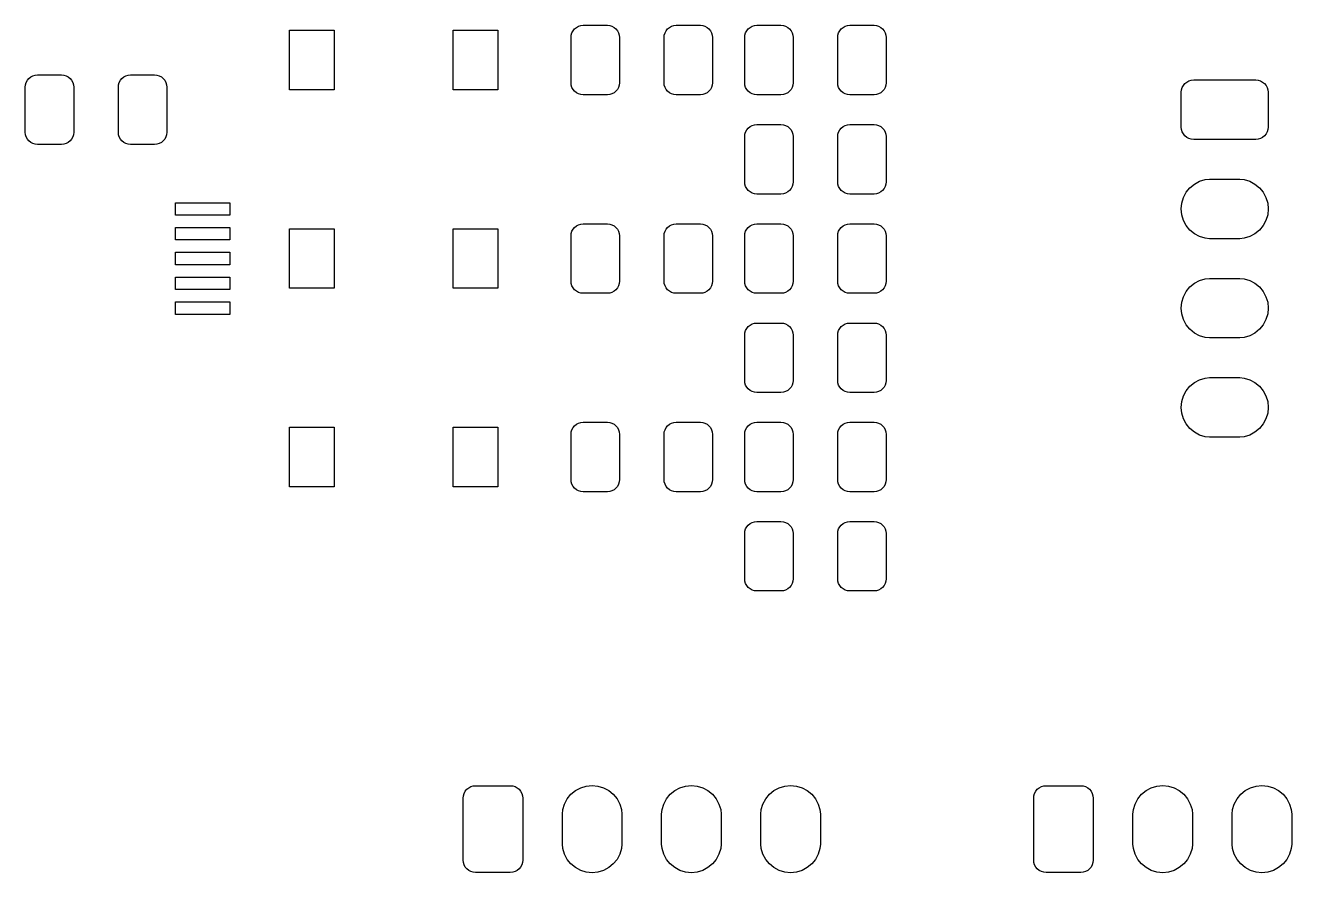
# Model space of a CAD drawing. Extents: x 1.99 to 6.84, y -5.26 to -1.59.
# Drawn here: x 4.216 to 5.22, y -2.298 to -1.626 of the extents above; entities that cross this region are included whole.
import ezdxf

# ---------------------------------------------------------------- set-up
doc = ezdxf.new("R2010")
doc.units = 0
doc.header["$MEASUREMENT"] = 0
doc.layers.add('BLACK', color=7, linetype='CONTINUOUS')

msp = doc.modelspace()

# ---------------------------------------------------------------- linework, layer by layer
at = {"layer": 'BLACK', "linetype": 'CONTINUOUS'}
for p, q in [((4.65143, -1.62879), (4.65289, -1.6276)), ((4.65289, -1.6276), (4.65455, -1.62671)), ((4.65455, -1.62671), (4.65635, -1.62617)), ((4.65635, -1.62617), (4.65822, -1.62598)), ((4.65822, -1.62598), (4.67741, -1.62598)), ((4.67741, -1.62598), (4.67928, -1.62617)), ((4.67928, -1.62617), (4.68108, -1.62671)), ((4.68108, -1.62671), (4.68274, -1.6276)), ((4.68274, -1.6276), (4.6842, -1.62879)), ((4.72525, -1.62879), (4.72671, -1.6276)), ((4.72671, -1.6276), (4.72837, -1.62671)), ((4.72837, -1.62671), (4.73017, -1.62617)), ((4.73017, -1.62617), (4.73204, -1.62598)), ((4.73204, -1.62598), (4.75123, -1.62598)), ((4.75123, -1.62598), (4.7531, -1.62617)), ((4.7531, -1.62617), (4.7549, -1.62671)), ((4.7549, -1.62671), (4.75656, -1.6276)), ((4.75656, -1.6276), (4.75802, -1.62879)), ((4.78923, -1.62879), (4.79068, -1.6276)), ((4.79068, -1.6276), (4.79234, -1.62671)), ((4.79234, -1.62671), (4.79414, -1.62617)), ((4.79414, -1.62617), (4.79601, -1.62598)), ((4.79601, -1.62598), (4.81521, -1.62598)), ((4.81521, -1.62598), (4.81708, -1.62617)), ((4.81708, -1.62617), (4.81888, -1.62671)), ((4.81888, -1.62671), (4.82054, -1.6276)), ((4.82054, -1.6276), (4.82199, -1.62879)), ((4.86305, -1.62879), (4.8645, -1.6276)), ((4.8645, -1.6276), (4.86616, -1.62671)), ((4.86616, -1.62671), (4.86796, -1.62617)), ((4.86796, -1.62617), (4.86983, -1.62598)), ((4.86983, -1.62598), (4.88903, -1.62598)), ((4.88903, -1.62598), (4.8909, -1.62617)), ((4.8909, -1.62617), (4.8927, -1.62671)), ((4.8927, -1.62671), (4.89436, -1.6276)), ((4.89436, -1.6276), (4.89581, -1.62879)), ((4.4252, -1.67717), (4.4252, -1.62992)), ((4.4252, -1.62992), (4.46063, -1.62992)), ((4.46063, -1.62992), (4.46063, -1.67717)), ((4.55512, -1.67717), (4.55512, -1.62992)), ((4.55512, -1.62992), (4.59055, -1.62992)), ((4.59055, -1.62992), (4.59055, -1.67717)), ((4.64862, -1.63558), (4.64881, -1.63371)), ((4.64862, -1.67151), (4.64862, -1.63558)), ((4.64881, -1.63371), (4.64935, -1.63191)), ((4.64935, -1.63191), (4.65024, -1.63025)), ((4.65024, -1.63025), (4.65143, -1.62879)), ((4.6842, -1.62879), (4.68539, -1.63025)), ((4.68539, -1.63025), (4.68628, -1.63191)), ((4.68628, -1.63191), (4.68682, -1.63371)), ((4.68682, -1.63371), (4.68701, -1.63558)), ((4.68701, -1.63558), (4.68701, -1.67151)), ((4.72244, -1.63558), (4.72263, -1.63371)), ((4.72244, -1.67151), (4.72244, -1.63558)), ((4.72263, -1.63371), (4.72317, -1.63191)), ((4.72317, -1.63191), (4.72406, -1.63025)), ((4.72406, -1.63025), (4.72525, -1.62879)), ((4.75802, -1.62879), (4.75921, -1.63025)), ((4.75921, -1.63025), (4.7601, -1.63191)), ((4.7601, -1.63191), (4.76064, -1.63371)), ((4.76064, -1.63371), (4.76083, -1.63558)), ((4.76083, -1.63558), (4.76083, -1.67151)), ((4.78642, -1.63558), (4.7866, -1.63371)), ((4.78642, -1.67151), (4.78642, -1.63558)), ((4.7866, -1.63371), (4.78715, -1.63191)), ((4.78715, -1.63191), (4.78803, -1.63025)), ((4.78803, -1.63025), (4.78923, -1.62879)), ((4.82199, -1.62879), (4.82319, -1.63025)), ((4.82319, -1.63025), (4.82407, -1.63191)), ((4.82407, -1.63191), (4.82462, -1.63371)), ((4.82462, -1.63371), (4.8248, -1.63558)), ((4.8248, -1.63558), (4.8248, -1.67151)), ((4.86024, -1.63558), (4.86042, -1.63371)), ((4.86024, -1.67151), (4.86024, -1.63558)), ((4.86042, -1.63371), (4.86097, -1.63191)), ((4.86097, -1.63191), (4.86185, -1.63025)), ((4.86185, -1.63025), (4.86305, -1.62879)), ((4.89581, -1.62879), (4.897, -1.63025)), ((4.897, -1.63025), (4.89789, -1.63191)), ((4.89789, -1.63191), (4.89844, -1.63371)), ((4.89844, -1.63371), (4.89862, -1.63558)), ((4.89862, -1.63558), (4.89862, -1.67151)), ((4.21836, -1.66817), (4.21982, -1.66697)), ((4.21982, -1.66697), (4.22148, -1.66608)), ((4.22148, -1.66608), (4.22328, -1.66554)), ((4.22328, -1.66554), (4.22515, -1.66535)), ((4.22515, -1.66535), (4.24434, -1.66535)), ((4.24434, -1.66535), (4.24621, -1.66554)), ((4.24621, -1.66554), (4.24801, -1.66608)), ((4.24801, -1.66608), (4.24967, -1.66697)), ((4.24967, -1.66697), (4.25113, -1.66817)), ((4.29218, -1.66817), (4.29364, -1.66697)), ((4.29364, -1.66697), (4.29529, -1.66608)), ((4.29529, -1.66608), (4.29709, -1.66554)), ((4.29709, -1.66554), (4.29897, -1.66535)), ((4.29897, -1.66535), (4.31816, -1.66535)), ((4.31816, -1.66535), (4.32003, -1.66554)), ((4.32003, -1.66554), (4.32183, -1.66608)), ((4.32183, -1.66608), (4.32349, -1.66697)), ((4.32349, -1.66697), (4.32495, -1.66817)), ((4.21555, -1.67495), (4.21574, -1.67308)), ((4.21555, -1.71088), (4.21555, -1.67495)), ((4.21574, -1.67308), (4.21628, -1.67128)), ((4.21628, -1.67128), (4.21717, -1.66962)), ((4.21717, -1.66962), (4.21836, -1.66817)), ((4.25113, -1.66817), (4.25232, -1.66962)), ((4.25232, -1.66962), (4.25321, -1.67128)), ((4.25321, -1.67128), (4.25375, -1.67308)), ((4.25375, -1.67308), (4.25394, -1.67495)), ((4.25394, -1.67495), (4.25394, -1.71088)), ((4.28937, -1.67495), (4.28955, -1.67308)), ((4.28937, -1.71088), (4.28937, -1.67495)), ((4.28955, -1.67308), (4.2901, -1.67128)), ((4.2901, -1.67128), (4.29099, -1.66962)), ((4.29099, -1.66962), (4.29218, -1.66817)), ((4.32495, -1.66817), (4.32614, -1.66962)), ((4.32614, -1.66962), (4.32703, -1.67128)), ((4.32703, -1.67128), (4.32757, -1.67308)), ((4.32757, -1.67308), (4.32776, -1.67495)), ((4.32776, -1.67495), (4.32776, -1.71088)), ((4.46063, -1.67717), (4.4252, -1.67717)), ((4.59055, -1.67717), (4.55512, -1.67717)), ((4.64881, -1.67338), (4.64862, -1.67151)), ((4.64935, -1.67518), (4.64881, -1.67338)), ((4.65024, -1.67684), (4.64935, -1.67518)), ((4.65143, -1.67829), (4.65024, -1.67684)), ((4.68539, -1.67684), (4.6842, -1.67829)), ((4.68628, -1.67518), (4.68539, -1.67684)), ((4.68682, -1.67338), (4.68628, -1.67518)), ((4.68701, -1.67151), (4.68682, -1.67338)), ((4.72263, -1.67338), (4.72244, -1.67151)), ((4.72317, -1.67518), (4.72263, -1.67338)), ((4.72406, -1.67684), (4.72317, -1.67518)), ((4.72525, -1.67829), (4.72406, -1.67684)), ((4.75921, -1.67684), (4.75802, -1.67829)), ((4.7601, -1.67518), (4.75921, -1.67684)), ((4.76064, -1.67338), (4.7601, -1.67518)), ((4.76083, -1.67151), (4.76064, -1.67338)), ((4.7866, -1.67338), (4.78642, -1.67151)), ((4.78715, -1.67518), (4.7866, -1.67338)), ((4.78803, -1.67684), (4.78715, -1.67518)), ((4.78923, -1.67829), (4.78803, -1.67684)), ((4.82319, -1.67684), (4.82199, -1.67829)), ((4.82407, -1.67518), (4.82319, -1.67684)), ((4.82462, -1.67338), (4.82407, -1.67518)), ((4.8248, -1.67151), (4.82462, -1.67338)), ((4.86042, -1.67338), (4.86024, -1.67151)), ((4.86097, -1.67518), (4.86042, -1.67338)), ((4.86185, -1.67684), (4.86097, -1.67518)), ((4.86305, -1.67829), (4.86185, -1.67684)), ((4.897, -1.67684), (4.89581, -1.67829)), ((4.89789, -1.67518), (4.897, -1.67684)), ((4.89844, -1.67338), (4.89789, -1.67518)), ((4.89862, -1.67151), (4.89844, -1.67338)), ((5.13287, -1.67913), (5.13306, -1.67721)), ((5.13306, -1.67721), (5.13362, -1.67537)), ((5.13362, -1.67537), (5.13453, -1.67367)), ((5.13453, -1.67367), (5.13576, -1.67217)), ((5.13576, -1.67217), (5.13725, -1.67095)), ((5.13725, -1.67095), (5.13895, -1.67004)), ((5.13895, -1.67004), (5.1408, -1.66948)), ((5.1408, -1.66948), (5.14272, -1.66929)), ((5.14272, -1.66929), (5.19193, -1.66929)), ((5.19193, -1.66929), (5.19385, -1.66948)), ((5.19385, -1.66948), (5.1957, -1.67004)), ((5.1957, -1.67004), (5.1974, -1.67095)), ((5.1974, -1.67095), (5.19889, -1.67217)), ((5.19889, -1.67217), (5.20011, -1.67367)), ((5.20011, -1.67367), (5.20102, -1.67537)), ((5.20102, -1.67537), (5.20158, -1.67721)), ((5.20158, -1.67721), (5.20177, -1.67913)), ((4.65289, -1.67949), (4.65143, -1.67829)), ((4.65455, -1.68037), (4.65289, -1.67949)), ((4.65635, -1.68092), (4.65455, -1.68037)), ((4.65822, -1.6811), (4.65635, -1.68092)), ((4.67741, -1.6811), (4.65822, -1.6811)), ((4.67928, -1.68092), (4.67741, -1.6811)), ((4.68108, -1.68037), (4.67928, -1.68092)), ((4.68274, -1.67949), (4.68108, -1.68037)), ((4.6842, -1.67829), (4.68274, -1.67949)), ((4.72671, -1.67949), (4.72525, -1.67829)), ((4.72837, -1.68037), (4.72671, -1.67949)), ((4.73017, -1.68092), (4.72837, -1.68037)), ((4.73204, -1.6811), (4.73017, -1.68092)), ((4.75123, -1.6811), (4.73204, -1.6811)), ((4.7531, -1.68092), (4.75123, -1.6811)), ((4.7549, -1.68037), (4.7531, -1.68092)), ((4.75656, -1.67949), (4.7549, -1.68037)), ((4.75802, -1.67829), (4.75656, -1.67949)), ((4.79068, -1.67949), (4.78923, -1.67829)), ((4.79234, -1.68037), (4.79068, -1.67949)), ((4.79414, -1.68092), (4.79234, -1.68037)), ((4.79601, -1.6811), (4.79414, -1.68092)), ((4.81521, -1.6811), (4.79601, -1.6811)), ((4.81708, -1.68092), (4.81521, -1.6811)), ((4.81888, -1.68037), (4.81708, -1.68092)), ((4.82054, -1.67949), (4.81888, -1.68037)), ((4.82199, -1.67829), (4.82054, -1.67949)), ((4.8645, -1.67949), (4.86305, -1.67829)), ((4.86616, -1.68037), (4.8645, -1.67949)), ((4.86796, -1.68092), (4.86616, -1.68037)), ((4.86983, -1.6811), (4.86796, -1.68092)), ((4.88903, -1.6811), (4.86983, -1.6811)), ((4.8909, -1.68092), (4.88903, -1.6811)), ((4.8927, -1.68037), (4.8909, -1.68092)), ((4.89436, -1.67949), (4.8927, -1.68037)), ((4.89581, -1.67829), (4.89436, -1.67949)), ((5.13287, -1.70669), (5.13287, -1.67913)), ((5.20177, -1.67913), (5.20177, -1.70669)), ((4.78803, -1.70899), (4.78923, -1.70754)), ((4.78923, -1.70754), (4.79068, -1.70634)), ((4.79068, -1.70634), (4.79234, -1.70545)), ((4.79234, -1.70545), (4.79414, -1.70491)), ((4.79414, -1.70491), (4.79601, -1.70472)), ((4.79601, -1.70472), (4.81521, -1.70472)), ((4.81521, -1.70472), (4.81708, -1.70491)), ((4.81708, -1.70491), (4.81888, -1.70545)), ((4.81888, -1.70545), (4.82054, -1.70634)), ((4.82054, -1.70634), (4.82199, -1.70754)), ((4.82199, -1.70754), (4.82319, -1.70899)), ((4.86185, -1.70899), (4.86305, -1.70754)), ((4.86305, -1.70754), (4.8645, -1.70634)), ((4.8645, -1.70634), (4.86616, -1.70545)), ((4.86616, -1.70545), (4.86796, -1.70491)), ((4.86796, -1.70491), (4.86983, -1.70472)), ((4.86983, -1.70472), (4.88903, -1.70472)), ((4.88903, -1.70472), (4.8909, -1.70491)), ((4.8909, -1.70491), (4.8927, -1.70545)), ((4.8927, -1.70545), (4.89436, -1.70634)), ((4.89436, -1.70634), (4.89581, -1.70754)), ((4.89581, -1.70754), (4.897, -1.70899)), ((5.13306, -1.70861), (5.13287, -1.70669)), ((5.20177, -1.70669), (5.20158, -1.70861)), ((4.21574, -1.71275), (4.21555, -1.71088)), ((4.21628, -1.71455), (4.21574, -1.71275)), ((4.21717, -1.71621), (4.21628, -1.71455)), ((4.21836, -1.71766), (4.21717, -1.71621)), ((4.21982, -1.71886), (4.21836, -1.71766)), ((4.25113, -1.71766), (4.24967, -1.71886)), ((4.25232, -1.71621), (4.25113, -1.71766)), ((4.25321, -1.71455), (4.25232, -1.71621)), ((4.25375, -1.71275), (4.25321, -1.71455)), ((4.25394, -1.71088), (4.25375, -1.71275)), ((4.28955, -1.71275), (4.28937, -1.71088)), ((4.2901, -1.71455), (4.28955, -1.71275)), ((4.29099, -1.71621), (4.2901, -1.71455)), ((4.29218, -1.71766), (4.29099, -1.71621)), ((4.29364, -1.71886), (4.29218, -1.71766)), ((4.32495, -1.71766), (4.32349, -1.71886)), ((4.32614, -1.71621), (4.32495, -1.71766)), ((4.32703, -1.71455), (4.32614, -1.71621)), ((4.32757, -1.71275), (4.32703, -1.71455)), ((4.32776, -1.71088), (4.32757, -1.71275)), ((4.78642, -1.71432), (4.7866, -1.71245)), ((4.78642, -1.75025), (4.78642, -1.71432)), ((4.7866, -1.71245), (4.78715, -1.71065)), ((4.78715, -1.71065), (4.78803, -1.70899)), ((4.82319, -1.70899), (4.82407, -1.71065)), ((4.82407, -1.71065), (4.82462, -1.71245)), ((4.82462, -1.71245), (4.8248, -1.71432)), ((4.8248, -1.71432), (4.8248, -1.75025)), ((4.86024, -1.71432), (4.86042, -1.71245)), ((4.86024, -1.75025), (4.86024, -1.71432)), ((4.86042, -1.71245), (4.86097, -1.71065)), ((4.86097, -1.71065), (4.86185, -1.70899)), ((4.897, -1.70899), (4.89789, -1.71065)), ((4.89789, -1.71065), (4.89844, -1.71245)), ((4.89844, -1.71245), (4.89862, -1.71432)), ((4.89862, -1.71432), (4.89862, -1.75025)), ((5.13362, -1.71046), (5.13306, -1.70861)), ((5.13453, -1.71216), (5.13362, -1.71046)), ((5.13576, -1.71365), (5.13453, -1.71216)), ((5.13725, -1.71488), (5.13576, -1.71365)), ((5.13895, -1.71579), (5.13725, -1.71488)), ((5.1408, -1.71635), (5.13895, -1.71579)), ((5.14272, -1.71654), (5.1408, -1.71635)), ((5.19193, -1.71654), (5.14272, -1.71654)), ((5.19385, -1.71635), (5.19193, -1.71654)), ((5.1957, -1.71579), (5.19385, -1.71635)), ((5.1974, -1.71488), (5.1957, -1.71579)), ((5.19889, -1.71365), (5.1974, -1.71488)), ((5.20011, -1.71216), (5.19889, -1.71365)), ((5.20102, -1.71046), (5.20011, -1.71216)), ((5.20158, -1.70861), (5.20102, -1.71046)), ((4.22148, -1.71974), (4.21982, -1.71886)), ((4.22328, -1.72029), (4.22148, -1.71974)), ((4.22515, -1.72047), (4.22328, -1.72029)), ((4.24434, -1.72047), (4.22515, -1.72047)), ((4.24621, -1.72029), (4.24434, -1.72047)), ((4.24801, -1.71974), (4.24621, -1.72029)), ((4.24967, -1.71886), (4.24801, -1.71974)), ((4.29529, -1.71974), (4.29364, -1.71886)), ((4.29709, -1.72029), (4.29529, -1.71974)), ((4.29897, -1.72047), (4.29709, -1.72029)), ((4.31816, -1.72047), (4.29897, -1.72047)), ((4.32003, -1.72029), (4.31816, -1.72047)), ((4.32183, -1.71974), (4.32003, -1.72029)), ((4.32349, -1.71886), (4.32183, -1.71974)), ((5.14741, -1.74972), (5.15187, -1.74837)), ((5.15187, -1.74837), (5.15534, -1.74803)), ((5.15534, -1.74803), (5.17931, -1.74803)), ((5.17931, -1.74803), (5.18278, -1.74837)), ((5.18278, -1.74837), (5.18723, -1.74972)), ((4.7866, -1.75212), (4.78642, -1.75025)), ((4.78715, -1.75392), (4.7866, -1.75212)), ((4.78803, -1.75558), (4.78715, -1.75392)), ((4.78923, -1.75703), (4.78803, -1.75558)), ((4.79068, -1.75823), (4.78923, -1.75703)), ((4.79234, -1.75911), (4.79068, -1.75823)), ((4.82054, -1.75823), (4.81888, -1.75911)), ((4.82199, -1.75703), (4.82054, -1.75823)), ((4.82319, -1.75558), (4.82199, -1.75703)), ((4.82407, -1.75392), (4.82319, -1.75558)), ((4.82462, -1.75212), (4.82407, -1.75392)), ((4.8248, -1.75025), (4.82462, -1.75212)), ((4.86042, -1.75212), (4.86024, -1.75025)), ((4.86097, -1.75392), (4.86042, -1.75212)), ((4.86185, -1.75558), (4.86097, -1.75392)), ((4.86305, -1.75703), (4.86185, -1.75558)), ((4.8645, -1.75823), (4.86305, -1.75703)), ((4.86616, -1.75911), (4.8645, -1.75823)), ((4.89436, -1.75823), (4.8927, -1.75911)), ((4.89581, -1.75703), (4.89436, -1.75823)), ((4.897, -1.75558), (4.89581, -1.75703)), ((4.89789, -1.75392), (4.897, -1.75558)), ((4.89844, -1.75212), (4.89789, -1.75392)), ((4.89862, -1.75025), (4.89844, -1.75212)), ((5.13457, -1.76257), (5.13676, -1.75847)), ((5.13676, -1.75847), (5.13971, -1.75487)), ((5.13971, -1.75487), (5.14331, -1.75192)), ((5.14331, -1.75192), (5.14741, -1.74972)), ((5.18723, -1.74972), (5.19134, -1.75192)), ((5.19134, -1.75192), (5.19493, -1.75487)), ((5.19493, -1.75487), (5.19789, -1.75847)), ((5.19789, -1.75847), (5.20008, -1.76257)), ((4.33465, -1.77657), (4.33465, -1.76673)), ((4.33465, -1.76673), (4.37795, -1.76673)), ((4.37795, -1.76673), (4.37795, -1.77657)), ((4.79414, -1.75966), (4.79234, -1.75911)), ((4.79601, -1.75984), (4.79414, -1.75966)), ((4.81521, -1.75984), (4.79601, -1.75984)), ((4.81708, -1.75966), (4.81521, -1.75984)), ((4.81888, -1.75911), (4.81708, -1.75966)), ((4.86796, -1.75966), (4.86616, -1.75911)), ((4.86983, -1.75984), (4.86796, -1.75966)), ((4.88903, -1.75984), (4.86983, -1.75984)), ((4.8909, -1.75966), (4.88903, -1.75984)), ((4.8927, -1.75911), (4.8909, -1.75966)), ((5.13276, -1.77165), (5.13322, -1.76702)), ((5.13322, -1.76702), (5.13457, -1.76257)), ((5.20008, -1.76257), (5.20143, -1.76702)), ((5.20143, -1.76702), (5.20189, -1.77165)), ((4.37795, -1.77657), (4.33465, -1.77657)), ((5.13322, -1.77628), (5.13276, -1.77165)), ((5.13457, -1.78074), (5.13322, -1.77628)), ((5.20143, -1.77628), (5.20008, -1.78074)), ((5.20189, -1.77165), (5.20143, -1.77628)), ((4.33465, -1.79626), (4.33465, -1.78642)), ((4.33465, -1.78642), (4.37795, -1.78642)), ((4.37795, -1.78642), (4.37795, -1.79626)), ((4.4252, -1.83465), (4.4252, -1.7874)), ((4.4252, -1.7874), (4.46063, -1.7874)), ((4.46063, -1.7874), (4.46063, -1.83465)), ((4.55512, -1.83465), (4.55512, -1.7874)), ((4.55512, -1.7874), (4.59055, -1.7874)), ((4.59055, -1.7874), (4.59055, -1.83465)), ((4.64935, -1.78939), (4.65024, -1.78773)), ((4.65024, -1.78773), (4.65143, -1.78628)), ((4.65143, -1.78628), (4.65289, -1.78508)), ((4.65289, -1.78508), (4.65455, -1.7842)), ((4.65455, -1.7842), (4.65635, -1.78365)), ((4.65635, -1.78365), (4.65822, -1.78346)), ((4.65822, -1.78346), (4.67741, -1.78346)), ((4.67741, -1.78346), (4.67928, -1.78365)), ((4.67928, -1.78365), (4.68108, -1.7842)), ((4.68108, -1.7842), (4.68274, -1.78508)), ((4.68274, -1.78508), (4.6842, -1.78628)), ((4.6842, -1.78628), (4.68539, -1.78773)), ((4.68539, -1.78773), (4.68628, -1.78939)), ((4.72317, -1.78939), (4.72406, -1.78773)), ((4.72406, -1.78773), (4.72525, -1.78628)), ((4.72525, -1.78628), (4.72671, -1.78508)), ((4.72671, -1.78508), (4.72837, -1.7842)), ((4.72837, -1.7842), (4.73017, -1.78365)), ((4.73017, -1.78365), (4.73204, -1.78346)), ((4.73204, -1.78346), (4.75123, -1.78346)), ((4.75123, -1.78346), (4.7531, -1.78365)), ((4.7531, -1.78365), (4.7549, -1.7842)), ((4.7549, -1.7842), (4.75656, -1.78508)), ((4.75656, -1.78508), (4.75802, -1.78628)), ((4.75802, -1.78628), (4.75921, -1.78773)), ((4.75921, -1.78773), (4.7601, -1.78939)), ((4.78715, -1.78939), (4.78803, -1.78773)), ((4.78803, -1.78773), (4.78923, -1.78628)), ((4.78923, -1.78628), (4.79068, -1.78508)), ((4.79068, -1.78508), (4.79234, -1.7842)), ((4.79234, -1.7842), (4.79414, -1.78365)), ((4.79414, -1.78365), (4.79601, -1.78346)), ((4.79601, -1.78346), (4.81521, -1.78346)), ((4.81521, -1.78346), (4.81708, -1.78365)), ((4.81708, -1.78365), (4.81888, -1.7842)), ((4.81888, -1.7842), (4.82054, -1.78508)), ((4.82054, -1.78508), (4.82199, -1.78628)), ((4.82199, -1.78628), (4.82319, -1.78773)), ((4.82319, -1.78773), (4.82407, -1.78939)), ((4.86097, -1.78939), (4.86185, -1.78773)), ((4.86185, -1.78773), (4.86305, -1.78628)), ((4.86305, -1.78628), (4.8645, -1.78508)), ((4.8645, -1.78508), (4.86616, -1.7842)), ((4.86616, -1.7842), (4.86796, -1.78365)), ((4.86796, -1.78365), (4.86983, -1.78346)), ((4.86983, -1.78346), (4.88903, -1.78346)), ((4.88903, -1.78346), (4.8909, -1.78365)), ((4.8909, -1.78365), (4.8927, -1.7842)), ((4.8927, -1.7842), (4.89436, -1.78508)), ((4.89436, -1.78508), (4.89581, -1.78628)), ((4.89581, -1.78628), (4.897, -1.78773)), ((4.897, -1.78773), (4.89789, -1.78939)), ((5.13676, -1.78484), (5.13457, -1.78074)), ((5.13971, -1.78844), (5.13676, -1.78484)), ((5.14331, -1.79139), (5.13971, -1.78844)), ((5.19493, -1.78844), (5.19134, -1.79139)), ((5.19789, -1.78484), (5.19493, -1.78844)), ((5.20008, -1.78074), (5.19789, -1.78484)), ((4.37795, -1.79626), (4.33465, -1.79626)), ((4.64862, -1.79306), (4.64881, -1.79119)), ((4.64862, -1.82899), (4.64862, -1.79306)), ((4.64881, -1.79119), (4.64935, -1.78939)), ((4.68628, -1.78939), (4.68682, -1.79119)), ((4.68682, -1.79119), (4.68701, -1.79306)), ((4.68701, -1.79306), (4.68701, -1.82899)), ((4.72244, -1.79306), (4.72263, -1.79119)), ((4.72244, -1.82899), (4.72244, -1.79306)), ((4.72263, -1.79119), (4.72317, -1.78939)), ((4.7601, -1.78939), (4.76064, -1.79119)), ((4.76064, -1.79119), (4.76083, -1.79306)), ((4.76083, -1.79306), (4.76083, -1.82899)), ((4.78642, -1.79306), (4.7866, -1.79119)), ((4.78642, -1.82899), (4.78642, -1.79306)), ((4.7866, -1.79119), (4.78715, -1.78939)), ((4.82407, -1.78939), (4.82462, -1.79119)), ((4.82462, -1.79119), (4.8248, -1.79306)), ((4.8248, -1.79306), (4.8248, -1.82899)), ((4.86024, -1.79306), (4.86042, -1.79119)), ((4.86024, -1.82899), (4.86024, -1.79306)), ((4.86042, -1.79119), (4.86097, -1.78939)), ((4.89789, -1.78939), (4.89844, -1.79119)), ((4.89844, -1.79119), (4.89862, -1.79306)), ((4.89862, -1.79306), (4.89862, -1.82899)), ((5.14741, -1.79358), (5.14331, -1.79139)), ((5.15187, -1.79493), (5.14741, -1.79358)), ((5.15534, -1.79528), (5.15187, -1.79493)), ((5.17931, -1.79528), (5.15534, -1.79528)), ((5.18278, -1.79493), (5.17931, -1.79528)), ((5.18723, -1.79358), (5.18278, -1.79493)), ((5.19134, -1.79139), (5.18723, -1.79358)), ((4.33465, -1.81594), (4.33465, -1.8061)), ((4.33465, -1.8061), (4.37795, -1.8061)), ((4.37795, -1.8061), (4.37795, -1.81594)), ((4.37795, -1.81594), (4.33465, -1.81594)), ((4.33465, -1.83563), (4.33465, -1.82579)), ((4.33465, -1.82579), (4.37795, -1.82579)), ((4.37795, -1.82579), (4.37795, -1.83563)), ((5.14331, -1.83066), (5.14741, -1.82846)), ((5.14741, -1.82846), (5.15187, -1.82711)), ((5.15187, -1.82711), (5.15534, -1.82677)), ((5.15534, -1.82677), (5.17931, -1.82677)), ((5.17931, -1.82677), (5.18278, -1.82711)), ((5.18278, -1.82711), (5.18723, -1.82846)), ((5.18723, -1.82846), (5.19134, -1.83066)), ((4.37795, -1.83563), (4.33465, -1.83563)), ((4.46063, -1.83465), (4.4252, -1.83465)), ((4.59055, -1.83465), (4.55512, -1.83465)), ((4.64881, -1.83086), (4.64862, -1.82899)), ((4.64935, -1.83266), (4.64881, -1.83086)), ((4.65024, -1.83432), (4.64935, -1.83266)), ((4.65143, -1.83577), (4.65024, -1.83432)), ((4.65289, -1.83697), (4.65143, -1.83577)), ((4.65455, -1.83785), (4.65289, -1.83697)), ((4.65635, -1.8384), (4.65455, -1.83785)), ((4.65822, -1.83858), (4.65635, -1.8384)), ((4.67741, -1.83858), (4.65822, -1.83858)), ((4.67928, -1.8384), (4.67741, -1.83858)), ((4.68108, -1.83785), (4.67928, -1.8384)), ((4.68274, -1.83697), (4.68108, -1.83785)), ((4.6842, -1.83577), (4.68274, -1.83697)), ((4.68539, -1.83432), (4.6842, -1.83577)), ((4.68628, -1.83266), (4.68539, -1.83432)), ((4.68682, -1.83086), (4.68628, -1.83266)), ((4.68701, -1.82899), (4.68682, -1.83086)), ((4.72263, -1.83086), (4.72244, -1.82899)), ((4.72317, -1.83266), (4.72263, -1.83086)), ((4.72406, -1.83432), (4.72317, -1.83266)), ((4.72525, -1.83577), (4.72406, -1.83432)), ((4.72671, -1.83697), (4.72525, -1.83577)), ((4.72837, -1.83785), (4.72671, -1.83697)), ((4.73017, -1.8384), (4.72837, -1.83785)), ((4.73204, -1.83858), (4.73017, -1.8384)), ((4.75123, -1.83858), (4.73204, -1.83858)), ((4.7531, -1.8384), (4.75123, -1.83858)), ((4.7549, -1.83785), (4.7531, -1.8384)), ((4.75656, -1.83697), (4.7549, -1.83785)), ((4.75802, -1.83577), (4.75656, -1.83697)), ((4.75921, -1.83432), (4.75802, -1.83577)), ((4.7601, -1.83266), (4.75921, -1.83432)), ((4.76064, -1.83086), (4.7601, -1.83266)), ((4.76083, -1.82899), (4.76064, -1.83086)), ((4.7866, -1.83086), (4.78642, -1.82899)), ((4.78715, -1.83266), (4.7866, -1.83086)), ((4.78803, -1.83432), (4.78715, -1.83266)), ((4.78923, -1.83577), (4.78803, -1.83432)), ((4.79068, -1.83697), (4.78923, -1.83577)), ((4.79234, -1.83785), (4.79068, -1.83697)), ((4.79414, -1.8384), (4.79234, -1.83785)), ((4.79601, -1.83858), (4.79414, -1.8384)), ((4.81521, -1.83858), (4.79601, -1.83858)), ((4.81708, -1.8384), (4.81521, -1.83858)), ((4.81888, -1.83785), (4.81708, -1.8384)), ((4.82054, -1.83697), (4.81888, -1.83785)), ((4.82199, -1.83577), (4.82054, -1.83697)), ((4.82319, -1.83432), (4.82199, -1.83577)), ((4.82407, -1.83266), (4.82319, -1.83432)), ((4.82462, -1.83086), (4.82407, -1.83266)), ((4.8248, -1.82899), (4.82462, -1.83086)), ((4.86042, -1.83086), (4.86024, -1.82899)), ((4.86097, -1.83266), (4.86042, -1.83086)), ((4.86185, -1.83432), (4.86097, -1.83266)), ((4.86305, -1.83577), (4.86185, -1.83432)), ((4.8645, -1.83697), (4.86305, -1.83577)), ((4.86616, -1.83785), (4.8645, -1.83697)), ((4.86796, -1.8384), (4.86616, -1.83785)), ((4.86983, -1.83858), (4.86796, -1.8384)), ((4.88903, -1.83858), (4.86983, -1.83858)), ((4.8909, -1.8384), (4.88903, -1.83858)), ((4.8927, -1.83785), (4.8909, -1.8384)), ((4.89436, -1.83697), (4.8927, -1.83785)), ((4.89581, -1.83577), (4.89436, -1.83697)), ((4.897, -1.83432), (4.89581, -1.83577)), ((4.89789, -1.83266), (4.897, -1.83432)), ((4.89844, -1.83086), (4.89789, -1.83266)), ((4.89862, -1.82899), (4.89844, -1.83086)), ((5.13457, -1.84131), (5.13676, -1.83721)), ((5.13676, -1.83721), (5.13971, -1.83361)), ((5.13971, -1.83361), (5.14331, -1.83066)), ((5.19134, -1.83066), (5.19493, -1.83361)), ((5.19493, -1.83361), (5.19789, -1.83721)), ((5.19789, -1.83721), (5.20008, -1.84131)), ((4.33465, -1.85531), (4.33465, -1.84547)), ((4.33465, -1.84547), (4.37795, -1.84547)), ((4.37795, -1.84547), (4.37795, -1.85531)), ((5.13276, -1.85039), (5.13322, -1.84576)), ((5.13322, -1.84576), (5.13457, -1.84131)), ((5.20008, -1.84131), (5.20143, -1.84576)), ((5.20143, -1.84576), (5.20189, -1.85039)), ((4.37795, -1.85531), (4.33465, -1.85531)), ((5.13322, -1.85502), (5.13276, -1.85039)), ((5.13457, -1.85948), (5.13322, -1.85502)), ((5.20143, -1.85502), (5.20008, -1.85948)), ((5.20189, -1.85039), (5.20143, -1.85502)), ((4.7866, -1.86993), (4.78715, -1.86813)), ((4.78715, -1.86813), (4.78803, -1.86647)), ((4.78803, -1.86647), (4.78923, -1.86502)), ((4.78923, -1.86502), (4.79068, -1.86382)), ((4.79068, -1.86382), (4.79234, -1.86294)), ((4.79234, -1.86294), (4.79414, -1.86239)), ((4.79414, -1.86239), (4.79601, -1.8622)), ((4.79601, -1.8622), (4.81521, -1.8622)), ((4.81521, -1.8622), (4.81708, -1.86239)), ((4.81708, -1.86239), (4.81888, -1.86294)), ((4.81888, -1.86294), (4.82054, -1.86382)), ((4.82054, -1.86382), (4.82199, -1.86502)), ((4.82199, -1.86502), (4.82319, -1.86647)), ((4.82319, -1.86647), (4.82407, -1.86813)), ((4.82407, -1.86813), (4.82462, -1.86993)), ((4.86042, -1.86993), (4.86097, -1.86813)), ((4.86097, -1.86813), (4.86185, -1.86647)), ((4.86185, -1.86647), (4.86305, -1.86502)), ((4.86305, -1.86502), (4.8645, -1.86382)), ((4.8645, -1.86382), (4.86616, -1.86294)), ((4.86616, -1.86294), (4.86796, -1.86239)), ((4.86796, -1.86239), (4.86983, -1.8622)), ((4.86983, -1.8622), (4.88903, -1.8622)), ((4.88903, -1.8622), (4.8909, -1.86239)), ((4.8909, -1.86239), (4.8927, -1.86294)), ((4.8927, -1.86294), (4.89436, -1.86382)), ((4.89436, -1.86382), (4.89581, -1.86502)), ((4.89581, -1.86502), (4.897, -1.86647)), ((4.897, -1.86647), (4.89789, -1.86813)), ((4.89789, -1.86813), (4.89844, -1.86993)), ((5.13676, -1.86358), (5.13457, -1.85948)), ((5.13971, -1.86718), (5.13676, -1.86358)), ((5.14331, -1.87013), (5.13971, -1.86718)), ((5.19493, -1.86718), (5.19134, -1.87013)), ((5.19789, -1.86358), (5.19493, -1.86718)), ((5.20008, -1.85948), (5.19789, -1.86358)), ((4.78642, -1.8718), (4.7866, -1.86993)), ((4.78642, -1.90773), (4.78642, -1.8718)), ((4.82462, -1.86993), (4.8248, -1.8718)), ((4.8248, -1.8718), (4.8248, -1.90773)), ((4.86024, -1.8718), (4.86042, -1.86993)), ((4.86024, -1.90773), (4.86024, -1.8718)), ((4.89844, -1.86993), (4.89862, -1.8718)), ((4.89862, -1.8718), (4.89862, -1.90773)), ((5.14741, -1.87232), (5.14331, -1.87013)), ((5.15187, -1.87367), (5.14741, -1.87232)), ((5.15534, -1.87402), (5.15187, -1.87367)), ((5.17931, -1.87402), (5.15534, -1.87402)), ((5.18278, -1.87367), (5.17931, -1.87402)), ((5.18723, -1.87232), (5.18278, -1.87367)), ((5.19134, -1.87013), (5.18723, -1.87232)), ((4.7866, -1.9096), (4.78642, -1.90773)), ((4.8248, -1.90773), (4.82462, -1.9096)), ((4.86042, -1.9096), (4.86024, -1.90773)), ((4.89862, -1.90773), (4.89844, -1.9096)), ((5.14331, -1.9094), (5.14741, -1.9072)), ((5.14741, -1.9072), (5.15187, -1.90585)), ((5.15187, -1.90585), (5.15534, -1.90551)), ((5.15534, -1.90551), (5.17931, -1.90551)), ((5.17931, -1.90551), (5.18278, -1.90585)), ((5.18278, -1.90585), (5.18723, -1.9072)), ((5.18723, -1.9072), (5.19134, -1.9094)), ((4.78715, -1.9114), (4.7866, -1.9096)), ((4.78803, -1.91306), (4.78715, -1.9114)), ((4.78923, -1.91451), (4.78803, -1.91306)), ((4.79068, -1.91571), (4.78923, -1.91451)), ((4.79234, -1.91659), (4.79068, -1.91571)), ((4.79414, -1.91714), (4.79234, -1.91659)), ((4.79601, -1.91732), (4.79414, -1.91714)), ((4.81521, -1.91732), (4.79601, -1.91732)), ((4.81708, -1.91714), (4.81521, -1.91732)), ((4.81888, -1.91659), (4.81708, -1.91714)), ((4.82054, -1.91571), (4.81888, -1.91659)), ((4.82199, -1.91451), (4.82054, -1.91571)), ((4.82319, -1.91306), (4.82199, -1.91451)), ((4.82407, -1.9114), (4.82319, -1.91306)), ((4.82462, -1.9096), (4.82407, -1.9114)), ((4.86097, -1.9114), (4.86042, -1.9096)), ((4.86185, -1.91306), (4.86097, -1.9114)), ((4.86305, -1.91451), (4.86185, -1.91306)), ((4.8645, -1.91571), (4.86305, -1.91451)), ((4.86616, -1.91659), (4.8645, -1.91571)), ((4.86796, -1.91714), (4.86616, -1.91659)), ((4.86983, -1.91732), (4.86796, -1.91714)), ((4.88903, -1.91732), (4.86983, -1.91732)), ((4.8909, -1.91714), (4.88903, -1.91732)), ((4.8927, -1.91659), (4.8909, -1.91714)), ((4.89436, -1.91571), (4.8927, -1.91659)), ((4.89581, -1.91451), (4.89436, -1.91571)), ((4.897, -1.91306), (4.89581, -1.91451)), ((4.89789, -1.9114), (4.897, -1.91306)), ((4.89844, -1.9096), (4.89789, -1.9114)), ((5.13457, -1.92005), (5.13676, -1.91595)), ((5.13676, -1.91595), (5.13971, -1.91235)), ((5.13971, -1.91235), (5.14331, -1.9094)), ((5.19134, -1.9094), (5.19493, -1.91235)), ((5.19493, -1.91235), (5.19789, -1.91595)), ((5.19789, -1.91595), (5.20008, -1.92005)), ((5.13276, -1.92913), (5.13322, -1.9245)), ((5.13322, -1.93376), (5.13276, -1.92913)), ((5.13322, -1.9245), (5.13457, -1.92005)), ((5.20008, -1.92005), (5.20143, -1.9245)), ((5.20143, -1.9245), (5.20189, -1.92913)), ((5.20189, -1.92913), (5.20143, -1.93376)), ((5.13457, -1.93822), (5.13322, -1.93376)), ((5.13676, -1.94232), (5.13457, -1.93822)), ((5.20008, -1.93822), (5.19789, -1.94232)), ((5.20143, -1.93376), (5.20008, -1.93822)), ((4.4252, -1.99213), (4.4252, -1.94488)), ((4.4252, -1.94488), (4.46063, -1.94488)), ((4.46063, -1.94488), (4.46063, -1.99213)), ((4.55512, -1.99213), (4.55512, -1.94488)), ((4.55512, -1.94488), (4.59055, -1.94488)), ((4.59055, -1.94488), (4.59055, -1.99213)), ((4.64862, -1.95054), (4.64881, -1.94867)), ((4.64881, -1.94867), (4.64935, -1.94687)), ((4.64935, -1.94687), (4.65024, -1.94521)), ((4.65024, -1.94521), (4.65143, -1.94376)), ((4.65143, -1.94376), (4.65289, -1.94256)), ((4.65289, -1.94256), (4.65455, -1.94168)), ((4.65455, -1.94168), (4.65635, -1.94113)), ((4.65635, -1.94113), (4.65822, -1.94094)), ((4.65822, -1.94094), (4.67741, -1.94094)), ((4.67741, -1.94094), (4.67928, -1.94113)), ((4.67928, -1.94113), (4.68108, -1.94168)), ((4.68108, -1.94168), (4.68274, -1.94256)), ((4.68274, -1.94256), (4.6842, -1.94376)), ((4.6842, -1.94376), (4.68539, -1.94521)), ((4.68539, -1.94521), (4.68628, -1.94687)), ((4.68628, -1.94687), (4.68682, -1.94867)), ((4.68682, -1.94867), (4.68701, -1.95054)), ((4.72244, -1.95054), (4.72263, -1.94867)), ((4.72263, -1.94867), (4.72317, -1.94687)), ((4.72317, -1.94687), (4.72406, -1.94521)), ((4.72406, -1.94521), (4.72525, -1.94376)), ((4.72525, -1.94376), (4.72671, -1.94256)), ((4.72671, -1.94256), (4.72837, -1.94168)), ((4.72837, -1.94168), (4.73017, -1.94113)), ((4.73017, -1.94113), (4.73204, -1.94094)), ((4.73204, -1.94094), (4.75123, -1.94094)), ((4.75123, -1.94094), (4.7531, -1.94113)), ((4.7531, -1.94113), (4.7549, -1.94168)), ((4.7549, -1.94168), (4.75656, -1.94256)), ((4.75656, -1.94256), (4.75802, -1.94376)), ((4.75802, -1.94376), (4.75921, -1.94521)), ((4.75921, -1.94521), (4.7601, -1.94687)), ((4.7601, -1.94687), (4.76064, -1.94867)), ((4.76064, -1.94867), (4.76083, -1.95054)), ((4.78642, -1.95054), (4.7866, -1.94867)), ((4.7866, -1.94867), (4.78715, -1.94687)), ((4.78715, -1.94687), (4.78803, -1.94521)), ((4.78803, -1.94521), (4.78923, -1.94376)), ((4.78923, -1.94376), (4.79068, -1.94256)), ((4.79068, -1.94256), (4.79234, -1.94168)), ((4.79234, -1.94168), (4.79414, -1.94113)), ((4.79414, -1.94113), (4.79601, -1.94094)), ((4.79601, -1.94094), (4.81521, -1.94094)), ((4.81521, -1.94094), (4.81708, -1.94113)), ((4.81708, -1.94113), (4.81888, -1.94168)), ((4.81888, -1.94168), (4.82054, -1.94256)), ((4.82054, -1.94256), (4.82199, -1.94376)), ((4.82199, -1.94376), (4.82319, -1.94521)), ((4.82319, -1.94521), (4.82407, -1.94687)), ((4.82407, -1.94687), (4.82462, -1.94867)), ((4.82462, -1.94867), (4.8248, -1.95054)), ((4.86024, -1.95054), (4.86042, -1.94867)), ((4.86042, -1.94867), (4.86097, -1.94687)), ((4.86097, -1.94687), (4.86185, -1.94521)), ((4.86185, -1.94521), (4.86305, -1.94376)), ((4.86305, -1.94376), (4.8645, -1.94256)), ((4.8645, -1.94256), (4.86616, -1.94168)), ((4.86616, -1.94168), (4.86796, -1.94113)), ((4.86796, -1.94113), (4.86983, -1.94094)), ((4.86983, -1.94094), (4.88903, -1.94094)), ((4.88903, -1.94094), (4.8909, -1.94113)), ((4.8909, -1.94113), (4.8927, -1.94168)), ((4.8927, -1.94168), (4.89436, -1.94256)), ((4.89436, -1.94256), (4.89581, -1.94376)), ((4.89581, -1.94376), (4.897, -1.94521)), ((4.897, -1.94521), (4.89789, -1.94687)), ((4.89789, -1.94687), (4.89844, -1.94867)), ((4.89844, -1.94867), (4.89862, -1.95054)), ((5.13971, -1.94592), (5.13676, -1.94232)), ((5.14331, -1.94887), (5.13971, -1.94592)), ((5.14741, -1.95106), (5.14331, -1.94887)), ((5.19134, -1.94887), (5.18723, -1.95106)), ((5.19493, -1.94592), (5.19134, -1.94887)), ((5.19789, -1.94232), (5.19493, -1.94592)), ((4.64862, -1.98647), (4.64862, -1.95054)), ((4.68701, -1.95054), (4.68701, -1.98647)), ((4.72244, -1.98647), (4.72244, -1.95054)), ((4.76083, -1.95054), (4.76083, -1.98647)), ((4.78642, -1.98647), (4.78642, -1.95054)), ((4.8248, -1.95054), (4.8248, -1.98647)), ((4.86024, -1.98647), (4.86024, -1.95054)), ((4.89862, -1.95054), (4.89862, -1.98647)), ((5.15187, -1.95241), (5.14741, -1.95106)), ((5.15534, -1.95276), (5.15187, -1.95241)), ((5.17931, -1.95276), (5.15534, -1.95276)), ((5.18278, -1.95241), (5.17931, -1.95276)), ((5.18723, -1.95106), (5.18278, -1.95241)), ((4.64881, -1.98834), (4.64862, -1.98647)), ((4.64935, -1.99014), (4.64881, -1.98834)), ((4.68682, -1.98834), (4.68628, -1.99014)), ((4.68701, -1.98647), (4.68682, -1.98834)), ((4.72263, -1.98834), (4.72244, -1.98647)), ((4.72317, -1.99014), (4.72263, -1.98834)), ((4.76064, -1.98834), (4.7601, -1.99014)), ((4.76083, -1.98647), (4.76064, -1.98834)), ((4.7866, -1.98834), (4.78642, -1.98647)), ((4.78715, -1.99014), (4.7866, -1.98834)), ((4.82462, -1.98834), (4.82407, -1.99014)), ((4.8248, -1.98647), (4.82462, -1.98834)), ((4.86042, -1.98834), (4.86024, -1.98647)), ((4.86097, -1.99014), (4.86042, -1.98834)), ((4.89844, -1.98834), (4.89789, -1.99014)), ((4.89862, -1.98647), (4.89844, -1.98834)), ((4.46063, -1.99213), (4.4252, -1.99213)), ((4.59055, -1.99213), (4.55512, -1.99213)), ((4.65024, -1.9918), (4.64935, -1.99014)), ((4.65143, -1.99325), (4.65024, -1.9918)), ((4.65289, -1.99445), (4.65143, -1.99325)), ((4.65455, -1.99533), (4.65289, -1.99445)), ((4.65635, -1.99588), (4.65455, -1.99533)), ((4.65822, -1.99606), (4.65635, -1.99588)), ((4.67741, -1.99606), (4.65822, -1.99606)), ((4.67928, -1.99588), (4.67741, -1.99606)), ((4.68108, -1.99533), (4.67928, -1.99588)), ((4.68274, -1.99445), (4.68108, -1.99533)), ((4.6842, -1.99325), (4.68274, -1.99445)), ((4.68539, -1.9918), (4.6842, -1.99325)), ((4.68628, -1.99014), (4.68539, -1.9918)), ((4.72406, -1.9918), (4.72317, -1.99014)), ((4.72525, -1.99325), (4.72406, -1.9918)), ((4.72671, -1.99445), (4.72525, -1.99325)), ((4.72837, -1.99533), (4.72671, -1.99445)), ((4.73017, -1.99588), (4.72837, -1.99533)), ((4.73204, -1.99606), (4.73017, -1.99588)), ((4.75123, -1.99606), (4.73204, -1.99606)), ((4.7531, -1.99588), (4.75123, -1.99606)), ((4.7549, -1.99533), (4.7531, -1.99588)), ((4.75656, -1.99445), (4.7549, -1.99533)), ((4.75802, -1.99325), (4.75656, -1.99445)), ((4.75921, -1.9918), (4.75802, -1.99325)), ((4.7601, -1.99014), (4.75921, -1.9918)), ((4.78803, -1.9918), (4.78715, -1.99014)), ((4.78923, -1.99325), (4.78803, -1.9918)), ((4.79068, -1.99445), (4.78923, -1.99325)), ((4.79234, -1.99533), (4.79068, -1.99445)), ((4.79414, -1.99588), (4.79234, -1.99533)), ((4.79601, -1.99606), (4.79414, -1.99588)), ((4.81521, -1.99606), (4.79601, -1.99606)), ((4.81708, -1.99588), (4.81521, -1.99606)), ((4.81888, -1.99533), (4.81708, -1.99588)), ((4.82054, -1.99445), (4.81888, -1.99533)), ((4.82199, -1.99325), (4.82054, -1.99445)), ((4.82319, -1.9918), (4.82199, -1.99325)), ((4.82407, -1.99014), (4.82319, -1.9918)), ((4.86185, -1.9918), (4.86097, -1.99014)), ((4.86305, -1.99325), (4.86185, -1.9918)), ((4.8645, -1.99445), (4.86305, -1.99325)), ((4.86616, -1.99533), (4.8645, -1.99445)), ((4.86796, -1.99588), (4.86616, -1.99533)), ((4.86983, -1.99606), (4.86796, -1.99588)), ((4.88903, -1.99606), (4.86983, -1.99606)), ((4.8909, -1.99588), (4.88903, -1.99606)), ((4.8927, -1.99533), (4.8909, -1.99588)), ((4.89436, -1.99445), (4.8927, -1.99533)), ((4.89581, -1.99325), (4.89436, -1.99445)), ((4.897, -1.9918), (4.89581, -1.99325)), ((4.89789, -1.99014), (4.897, -1.9918)), ((4.79234, -2.02042), (4.79414, -2.01987)), ((4.79414, -2.01987), (4.79601, -2.01969)), ((4.79601, -2.01969), (4.81521, -2.01969)), ((4.81521, -2.01969), (4.81708, -2.01987)), ((4.81708, -2.01987), (4.81888, -2.02042)), ((4.86616, -2.02042), (4.86796, -2.01987)), ((4.86796, -2.01987), (4.86983, -2.01969)), ((4.86983, -2.01969), (4.88903, -2.01969)), ((4.88903, -2.01969), (4.8909, -2.01987)), ((4.8909, -2.01987), (4.8927, -2.02042)), ((4.78642, -2.02928), (4.7866, -2.02741)), ((4.78642, -2.06521), (4.78642, -2.02928)), ((4.7866, -2.02741), (4.78715, -2.02561)), ((4.78715, -2.02561), (4.78803, -2.02395)), ((4.78803, -2.02395), (4.78923, -2.0225)), ((4.78923, -2.0225), (4.79068, -2.0213)), ((4.79068, -2.0213), (4.79234, -2.02042)), ((4.81888, -2.02042), (4.82054, -2.0213)), ((4.82054, -2.0213), (4.82199, -2.0225)), ((4.82199, -2.0225), (4.82319, -2.02395)), ((4.82319, -2.02395), (4.82407, -2.02561)), ((4.82407, -2.02561), (4.82462, -2.02741)), ((4.82462, -2.02741), (4.8248, -2.02928)), ((4.8248, -2.02928), (4.8248, -2.06521)), ((4.86024, -2.02928), (4.86042, -2.02741)), ((4.86024, -2.06521), (4.86024, -2.02928)), ((4.86042, -2.02741), (4.86097, -2.02561)), ((4.86097, -2.02561), (4.86185, -2.02395)), ((4.86185, -2.02395), (4.86305, -2.0225)), ((4.86305, -2.0225), (4.8645, -2.0213)), ((4.8645, -2.0213), (4.86616, -2.02042)), ((4.8927, -2.02042), (4.89436, -2.0213)), ((4.89436, -2.0213), (4.89581, -2.0225)), ((4.89581, -2.0225), (4.897, -2.02395)), ((4.897, -2.02395), (4.89789, -2.02561)), ((4.89789, -2.02561), (4.89844, -2.02741)), ((4.89844, -2.02741), (4.89862, -2.02928)), ((4.89862, -2.02928), (4.89862, -2.06521)), ((4.7866, -2.06708), (4.78642, -2.06521)), ((4.78715, -2.06888), (4.7866, -2.06708)), ((4.78803, -2.07054), (4.78715, -2.06888)), ((4.82407, -2.06888), (4.82319, -2.07054)), ((4.82462, -2.06708), (4.82407, -2.06888)), ((4.8248, -2.06521), (4.82462, -2.06708)), ((4.86042, -2.06708), (4.86024, -2.06521)), ((4.86097, -2.06888), (4.86042, -2.06708)), ((4.86185, -2.07054), (4.86097, -2.06888)), ((4.89789, -2.06888), (4.897, -2.07054)), ((4.89844, -2.06708), (4.89789, -2.06888)), ((4.89862, -2.06521), (4.89844, -2.06708)), ((4.78923, -2.07199), (4.78803, -2.07054)), ((4.79068, -2.07319), (4.78923, -2.07199)), ((4.79234, -2.07407), (4.79068, -2.07319)), ((4.79414, -2.07462), (4.79234, -2.07407)), ((4.79601, -2.0748), (4.79414, -2.07462)), ((4.81521, -2.0748), (4.79601, -2.0748)), ((4.81708, -2.07462), (4.81521, -2.0748)), ((4.81888, -2.07407), (4.81708, -2.07462)), ((4.82054, -2.07319), (4.81888, -2.07407)), ((4.82199, -2.07199), (4.82054, -2.07319)), ((4.82319, -2.07054), (4.82199, -2.07199)), ((4.86305, -2.07199), (4.86185, -2.07054)), ((4.8645, -2.07319), (4.86305, -2.07199)), ((4.86616, -2.07407), (4.8645, -2.07319)), ((4.86796, -2.07462), (4.86616, -2.07407)), ((4.86983, -2.0748), (4.86796, -2.07462)), ((4.88903, -2.0748), (4.86983, -2.0748)), ((4.8909, -2.07462), (4.88903, -2.0748)), ((4.8927, -2.07407), (4.8909, -2.07462)), ((4.89436, -2.07319), (4.8927, -2.07407)), ((4.89581, -2.07199), (4.89436, -2.07319)), ((4.897, -2.07054), (4.89581, -2.07199)), ((4.56737, -2.23099), (4.56907, -2.23008)), ((4.56907, -2.23008), (4.57091, -2.22952)), ((4.57091, -2.22952), (4.57283, -2.22933)), ((4.57283, -2.22933), (4.60039, -2.22933)), ((4.60039, -2.22933), (4.60231, -2.22952)), ((4.60231, -2.22952), (4.60416, -2.23008)), ((4.60416, -2.23008), (4.60586, -2.23099)), ((4.65627, -2.23102), (4.66072, -2.22967)), ((4.66072, -2.22967), (4.66535, -2.22922)), ((4.66535, -2.22922), (4.66999, -2.22967)), ((4.66999, -2.22967), (4.67444, -2.23102)), ((4.73501, -2.23102), (4.73946, -2.22967)), ((4.73946, -2.22967), (4.74409, -2.22922)), ((4.74409, -2.22922), (4.74873, -2.22967)), ((4.74873, -2.22967), (4.75318, -2.23102)), ((4.81375, -2.23102), (4.8182, -2.22967)), ((4.8182, -2.22967), (4.82283, -2.22922)), ((4.82283, -2.22922), (4.82747, -2.22967)), ((4.82747, -2.22967), (4.83192, -2.23102)), ((5.02012, -2.23099), (5.02182, -2.23008)), ((5.02182, -2.23008), (5.02367, -2.22952)), ((5.02367, -2.22952), (5.02559, -2.22933)), ((5.02559, -2.22933), (5.05315, -2.22933)), ((5.05315, -2.22933), (5.05507, -2.22952)), ((5.05507, -2.22952), (5.05692, -2.23008)), ((5.05692, -2.23008), (5.05862, -2.23099)), ((5.10903, -2.23102), (5.11348, -2.22967)), ((5.11348, -2.22967), (5.11811, -2.22922)), ((5.11811, -2.22922), (5.12274, -2.22967)), ((5.12274, -2.22967), (5.12719, -2.23102)), ((5.18777, -2.23102), (5.19222, -2.22967)), ((5.19222, -2.22967), (5.19685, -2.22922)), ((5.19685, -2.22922), (5.20148, -2.22967)), ((5.20148, -2.22967), (5.20593, -2.23102)), ((4.56299, -2.23917), (4.56318, -2.23725)), ((4.56299, -2.28839), (4.56299, -2.23917)), ((4.56318, -2.23725), (4.56374, -2.23541)), ((4.56374, -2.23541), (4.56465, -2.23371)), ((4.56465, -2.23371), (4.56587, -2.23221)), ((4.56587, -2.23221), (4.56737, -2.23099)), ((4.60586, -2.23099), (4.60735, -2.23221)), ((4.60735, -2.23221), (4.60858, -2.23371)), ((4.60858, -2.23371), (4.60949, -2.23541)), ((4.60949, -2.23541), (4.61005, -2.23725)), ((4.61005, -2.23725), (4.61024, -2.23917)), ((4.61024, -2.23917), (4.61024, -2.28839)), ((4.64342, -2.24387), (4.64562, -2.23977)), ((4.64562, -2.23977), (4.64857, -2.23617)), ((4.64857, -2.23617), (4.65217, -2.23322)), ((4.65217, -2.23322), (4.65627, -2.23102)), ((4.67444, -2.23102), (4.67854, -2.23322)), ((4.67854, -2.23322), (4.68214, -2.23617)), ((4.68214, -2.23617), (4.68509, -2.23977)), ((4.68509, -2.23977), (4.68728, -2.24387)), ((4.72216, -2.24387), (4.72436, -2.23977)), ((4.72436, -2.23977), (4.72731, -2.23617)), ((4.72731, -2.23617), (4.73091, -2.23322)), ((4.73091, -2.23322), (4.73501, -2.23102)), ((4.75318, -2.23102), (4.75728, -2.23322)), ((4.75728, -2.23322), (4.76088, -2.23617)), ((4.76088, -2.23617), (4.76383, -2.23977)), ((4.76383, -2.23977), (4.76602, -2.24387)), ((4.80091, -2.24387), (4.8031, -2.23977)), ((4.8031, -2.23977), (4.80605, -2.23617)), ((4.80605, -2.23617), (4.80965, -2.23322)), ((4.80965, -2.23322), (4.81375, -2.23102)), ((4.83192, -2.23102), (4.83602, -2.23322)), ((4.83602, -2.23322), (4.83962, -2.23617)), ((4.83962, -2.23617), (4.84257, -2.23977)), ((4.84257, -2.23977), (4.84476, -2.24387)), ((5.01575, -2.23917), (5.01594, -2.23725)), ((5.01575, -2.28839), (5.01575, -2.23917)), ((5.01594, -2.23725), (5.0165, -2.23541)), ((5.0165, -2.23541), (5.01741, -2.23371)), ((5.01741, -2.23371), (5.01863, -2.23221)), ((5.01863, -2.23221), (5.02012, -2.23099)), ((5.05862, -2.23099), (5.06011, -2.23221)), ((5.06011, -2.23221), (5.06133, -2.23371)), ((5.06133, -2.23371), (5.06224, -2.23541)), ((5.06224, -2.23541), (5.0628, -2.23725)), ((5.0628, -2.23725), (5.06299, -2.23917)), ((5.06299, -2.23917), (5.06299, -2.28839)), ((5.09618, -2.24387), (5.09837, -2.23977)), ((5.09837, -2.23977), (5.10133, -2.23617)), ((5.10133, -2.23617), (5.10492, -2.23322)), ((5.10492, -2.23322), (5.10903, -2.23102)), ((5.12719, -2.23102), (5.1313, -2.23322)), ((5.1313, -2.23322), (5.13489, -2.23617)), ((5.13489, -2.23617), (5.13785, -2.23977)), ((5.13785, -2.23977), (5.14004, -2.24387)), ((5.17492, -2.24387), (5.17711, -2.23977)), ((5.17711, -2.23977), (5.18007, -2.23617)), ((5.18007, -2.23617), (5.18366, -2.23322)), ((5.18366, -2.23322), (5.18777, -2.23102)), ((5.20593, -2.23102), (5.21004, -2.23322)), ((5.21004, -2.23322), (5.21363, -2.23617)), ((5.21363, -2.23617), (5.21659, -2.23977)), ((5.21659, -2.23977), (5.21878, -2.24387)), ((4.64173, -2.25179), (4.64207, -2.24832)), ((4.64207, -2.24832), (4.64342, -2.24387)), ((4.68728, -2.24387), (4.68863, -2.24832)), ((4.68863, -2.24832), (4.68898, -2.25179)), ((4.72047, -2.25179), (4.72081, -2.24832)), ((4.72081, -2.24832), (4.72216, -2.24387)), ((4.76602, -2.24387), (4.76737, -2.24832)), ((4.76737, -2.24832), (4.76772, -2.25179)), ((4.79921, -2.25179), (4.79955, -2.24832)), ((4.79955, -2.24832), (4.80091, -2.24387)), ((4.84476, -2.24387), (4.84611, -2.24832)), ((4.84611, -2.24832), (4.84646, -2.25179)), ((5.09449, -2.25179), (5.09483, -2.24832)), ((5.09483, -2.24832), (5.09618, -2.24387)), ((5.14004, -2.24387), (5.14139, -2.24832)), ((5.14139, -2.24832), (5.14173, -2.25179)), ((5.17323, -2.25179), (5.17357, -2.24832)), ((5.17357, -2.24832), (5.17492, -2.24387)), ((5.21878, -2.24387), (5.22013, -2.24832)), ((5.22013, -2.24832), (5.22047, -2.25179)), ((4.64173, -2.27577), (4.64173, -2.25179)), ((4.68898, -2.25179), (4.68898, -2.27577)), ((4.72047, -2.27577), (4.72047, -2.25179)), ((4.76772, -2.25179), (4.76772, -2.27577)), ((4.79921, -2.27577), (4.79921, -2.25179)), ((4.84646, -2.25179), (4.84646, -2.27577)), ((5.09449, -2.27577), (5.09449, -2.25179)), ((5.14173, -2.25179), (5.14173, -2.27577)), ((5.17323, -2.27577), (5.17323, -2.25179)), ((5.22047, -2.25179), (5.22047, -2.27577)), ((4.64207, -2.27924), (4.64173, -2.27577)), ((4.64342, -2.28369), (4.64207, -2.27924)), ((4.68863, -2.27924), (4.68728, -2.28369)), ((4.68898, -2.27577), (4.68863, -2.27924)), ((4.72081, -2.27924), (4.72047, -2.27577)), ((4.72216, -2.28369), (4.72081, -2.27924)), ((4.76737, -2.27924), (4.76602, -2.28369)), ((4.76772, -2.27577), (4.76737, -2.27924)), ((4.79955, -2.27924), (4.79921, -2.27577)), ((4.80091, -2.28369), (4.79955, -2.27924)), ((4.84611, -2.27924), (4.84476, -2.28369)), ((4.84646, -2.27577), (4.84611, -2.27924)), ((5.09483, -2.27924), (5.09449, -2.27577)), ((5.09618, -2.28369), (5.09483, -2.27924)), ((5.14139, -2.27924), (5.14004, -2.28369)), ((5.14173, -2.27577), (5.14139, -2.27924)), ((5.17357, -2.27924), (5.17323, -2.27577)), ((5.17492, -2.28369), (5.17357, -2.27924)), ((5.22013, -2.27924), (5.21878, -2.28369)), ((5.22047, -2.27577), (5.22013, -2.27924)), ((4.56318, -2.29031), (4.56299, -2.28839)), ((4.56374, -2.29215), (4.56318, -2.29031)), ((4.61005, -2.29031), (4.60949, -2.29215)), ((4.61024, -2.28839), (4.61005, -2.29031)), ((4.64562, -2.28779), (4.64342, -2.28369)), ((4.64857, -2.29139), (4.64562, -2.28779)), ((4.68509, -2.28779), (4.68214, -2.29139)), ((4.68728, -2.28369), (4.68509, -2.28779)), ((4.72436, -2.28779), (4.72216, -2.28369)), ((4.72731, -2.29139), (4.72436, -2.28779)), ((4.76383, -2.28779), (4.76088, -2.29139)), ((4.76602, -2.28369), (4.76383, -2.28779)), ((4.8031, -2.28779), (4.80091, -2.28369)), ((4.80605, -2.29139), (4.8031, -2.28779)), ((4.84257, -2.28779), (4.83962, -2.29139)), ((4.84476, -2.28369), (4.84257, -2.28779)), ((5.01594, -2.29031), (5.01575, -2.28839)), ((5.0165, -2.29215), (5.01594, -2.29031)), ((5.0628, -2.29031), (5.06224, -2.29215)), ((5.06299, -2.28839), (5.0628, -2.29031)), ((5.09837, -2.28779), (5.09618, -2.28369)), ((5.10133, -2.29139), (5.09837, -2.28779)), ((5.13785, -2.28779), (5.13489, -2.29139)), ((5.14004, -2.28369), (5.13785, -2.28779)), ((5.17711, -2.28779), (5.17492, -2.28369)), ((5.18007, -2.29139), (5.17711, -2.28779)), ((5.21659, -2.28779), (5.21363, -2.29139)), ((5.21878, -2.28369), (5.21659, -2.28779)), ((4.56465, -2.29385), (4.56374, -2.29215)), ((4.56587, -2.29535), (4.56465, -2.29385)), ((4.56737, -2.29657), (4.56587, -2.29535)), ((4.56907, -2.29748), (4.56737, -2.29657)), ((4.57091, -2.29804), (4.56907, -2.29748)), ((4.57283, -2.29823), (4.57091, -2.29804)), ((4.60039, -2.29823), (4.57283, -2.29823)), ((4.60231, -2.29804), (4.60039, -2.29823)), ((4.60416, -2.29748), (4.60231, -2.29804)), ((4.60586, -2.29657), (4.60416, -2.29748)), ((4.60735, -2.29535), (4.60586, -2.29657)), ((4.60858, -2.29385), (4.60735, -2.29535)), ((4.60949, -2.29215), (4.60858, -2.29385)), ((4.65217, -2.29434), (4.64857, -2.29139)), ((4.65627, -2.29654), (4.65217, -2.29434)), ((4.66072, -2.29789), (4.65627, -2.29654)), ((4.66535, -2.29834), (4.66072, -2.29789)), ((4.66999, -2.29789), (4.66535, -2.29834)), ((4.67444, -2.29654), (4.66999, -2.29789)), ((4.67854, -2.29434), (4.67444, -2.29654)), ((4.68214, -2.29139), (4.67854, -2.29434)), ((4.73091, -2.29434), (4.72731, -2.29139)), ((4.73501, -2.29654), (4.73091, -2.29434)), ((4.73946, -2.29789), (4.73501, -2.29654)), ((4.74409, -2.29834), (4.73946, -2.29789)), ((4.74873, -2.29789), (4.74409, -2.29834)), ((4.75318, -2.29654), (4.74873, -2.29789)), ((4.75728, -2.29434), (4.75318, -2.29654)), ((4.76088, -2.29139), (4.75728, -2.29434)), ((4.80965, -2.29434), (4.80605, -2.29139)), ((4.81375, -2.29654), (4.80965, -2.29434)), ((4.8182, -2.29789), (4.81375, -2.29654)), ((4.82283, -2.29834), (4.8182, -2.29789)), ((4.82747, -2.29789), (4.82283, -2.29834)), ((4.83192, -2.29654), (4.82747, -2.29789)), ((4.83602, -2.29434), (4.83192, -2.29654)), ((4.83962, -2.29139), (4.83602, -2.29434)), ((5.01741, -2.29385), (5.0165, -2.29215)), ((5.01863, -2.29535), (5.01741, -2.29385)), ((5.02012, -2.29657), (5.01863, -2.29535)), ((5.02182, -2.29748), (5.02012, -2.29657)), ((5.02367, -2.29804), (5.02182, -2.29748)), ((5.02559, -2.29823), (5.02367, -2.29804)), ((5.05315, -2.29823), (5.02559, -2.29823)), ((5.05507, -2.29804), (5.05315, -2.29823)), ((5.05692, -2.29748), (5.05507, -2.29804)), ((5.05862, -2.29657), (5.05692, -2.29748)), ((5.06011, -2.29535), (5.05862, -2.29657)), ((5.06133, -2.29385), (5.06011, -2.29535)), ((5.06224, -2.29215), (5.06133, -2.29385)), ((5.10492, -2.29434), (5.10133, -2.29139)), ((5.10903, -2.29654), (5.10492, -2.29434)), ((5.11348, -2.29789), (5.10903, -2.29654)), ((5.11811, -2.29834), (5.11348, -2.29789)), ((5.12274, -2.29789), (5.11811, -2.29834)), ((5.12719, -2.29654), (5.12274, -2.29789)), ((5.1313, -2.29434), (5.12719, -2.29654)), ((5.13489, -2.29139), (5.1313, -2.29434)), ((5.18366, -2.29434), (5.18007, -2.29139)), ((5.18777, -2.29654), (5.18366, -2.29434)), ((5.19222, -2.29789), (5.18777, -2.29654)), ((5.19685, -2.29834), (5.19222, -2.29789)), ((5.20148, -2.29789), (5.19685, -2.29834)), ((5.20593, -2.29654), (5.20148, -2.29789)), ((5.21004, -2.29434), (5.20593, -2.29654)), ((5.21363, -2.29139), (5.21004, -2.29434))]:
    msp.add_line(p, q, dxfattribs=at)

doc.saveas('drawing.dxf')
